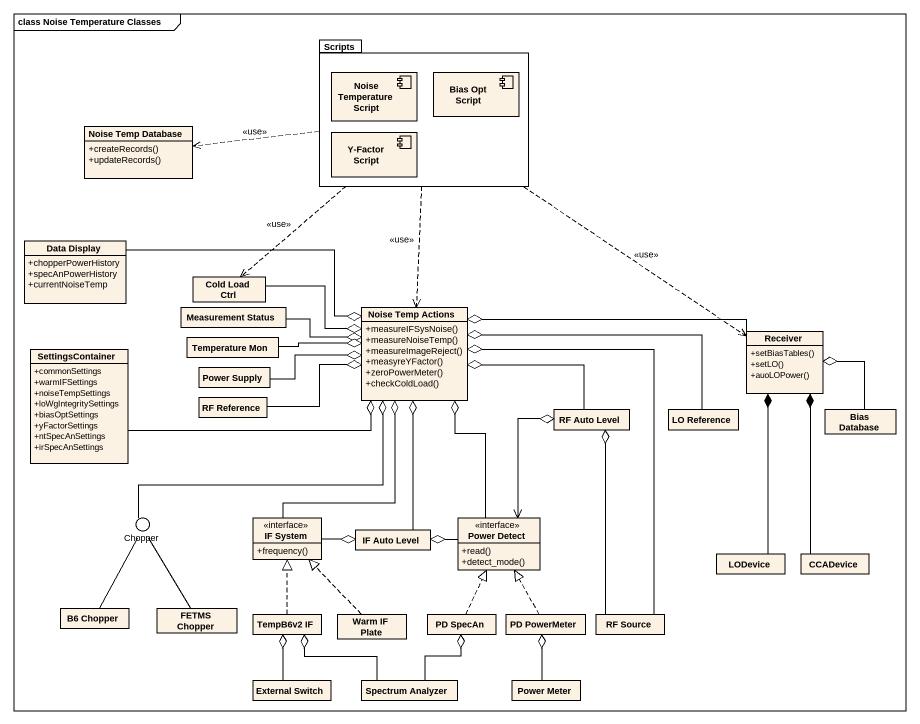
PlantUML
@startuml
mainframe class Noise Temperature Classes
allowmixing
hide circle
hide empty members
skinparam classAttributeIconSize 0
package Scripts {
  component "Noise Temperature Script" as Noise_Temperature_Script
  component "Bias Opt Script" as Bias_Opt_Script
  component "Y-Factor Script" as Y_Factor_Script
}
class "Noise Temp Database" as Noise_Temp_Database {
  +createRecords()
  +updateRecords()
}
class "Data Display" as Data_Display {
  +chopperPowerHistory
  +specAnPowerHistory
  +currentNoiseTemp
}
class "Cold Load Ctrl" as Cold_Load_Ctrl
class "Measurement Status" as Measurement_Status
class "Noise Temp Actions" as Noise_Temp_Actions {
  +measureIFSysNoise()
  +measureNoiseTemp()
  +measureImageReject()
  +measyreYFactor()
  +zeroPowerMeter()
  +checkColdLoad()
}
class Receiver {
  +setBiasTables()
  +setLO()
  +auoLOPower()
}
class SettingsContainer {
  +commonSettings
  +warmIFSettings
  +noiseTempSettings
  +loWgIntegritySettings
  +biasOptSettings
  +yFactorSettings
  +ntSpecAnSettings
  +irSpecAnSettings
}
class "Temperature Mon" as Temperature_Mon
class "Power Supply" as Power_Supply
class "RF Reference" as RF_Reference
class "RF Auto Level" as RF_Auto_Level
class "LO Reference" as LO_Reference
class "Bias Database" as Bias_Database
() Chopper
interface "IF System" as IF_System {
  +frequency()
}
interface "Power Detect" as Power_Detect {
  +read()
  +detect_mode()
}
class "IF Auto Level" as IF_Auto_Level
class LODevice
class CCADevice
class "B6 Chopper" as B6_Chopper
class "FETMS Chopper" as FETMS_Chopper
class "TempB6v2 IF" as TempB6v2_IF
class "Warm IF Plate" as Warm_IF_Plate
class "PD SpecAn" as PD_SpecAn
class "PD PowerMeter" as PD_PowerMeter
class "RF Source" as RF_Source
class "External Switch" as External_Switch
class "Spectrum Analyzer" as Spectrum_Analyzer
class "Power Meter" as Power_Meter
Scripts .left.> Noise_Temp_Database : <<use>>
Scripts ..> Cold_Load_Ctrl : <<use>>
Scripts ..> Noise_Temp_Actions : <<use>>
Scripts ..> Receiver : <<use>>
Noise_Temp_Actions o-left- Data_Display
Noise_Temp_Actions o-left- Cold_Load_Ctrl
Noise_Temp_Actions o-left- Measurement_Status
Noise_Temp_Actions o-right- Receiver
Noise_Temp_Actions o-left- SettingsContainer
Noise_Temp_Actions o-left- Temperature_Mon
Noise_Temp_Actions o-left- Power_Supply
Noise_Temp_Actions o-left- RF_Reference
Noise_Temp_Actions o-right- RF_Auto_Level
Noise_Temp_Actions o-right- LO_Reference
Noise_Temp_Actions o-- Chopper
Noise_Temp_Actions o-- IF_System
Noise_Temp_Actions o-- Power_Detect
Noise_Temp_Actions o-- IF_Auto_Level
Noise_Temp_Actions o-- RF_Source
Receiver o-- Bias_Database
Receiver *-- LODevice
Receiver *-- CCADevice
RF_Auto_Level o--> Power_Detect
RF_Auto_Level o-- RF_Source
IF_Auto_Level o-left- IF_System
IF_Auto_Level o-right- Power_Detect
B6_Chopper -up- Chopper
FETMS_Chopper -up- Chopper
TempB6v2_IF .up.|> IF_System
TempB6v2_IF o-- External_Switch
TempB6v2_IF o-right- Spectrum_Analyzer
Warm_IF_Plate .up.|> IF_System
PD_SpecAn .up.|> Power_Detect
PD_SpecAn o-- Spectrum_Analyzer
PD_PowerMeter .up.|> Power_Detect
PD_PowerMeter o-- Power_Meter
@enduml
